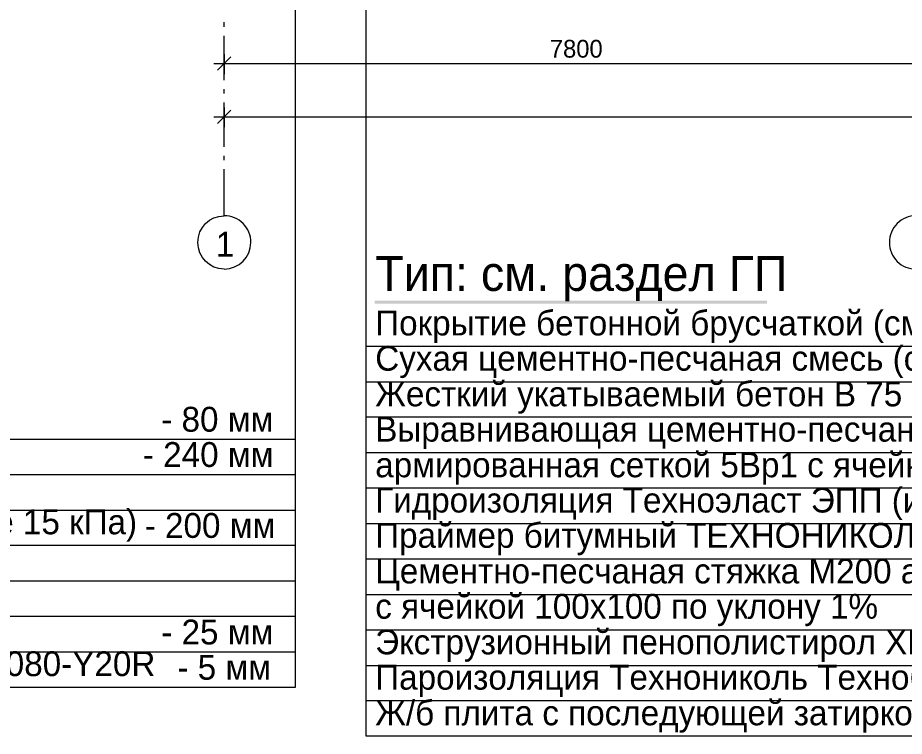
# Model space of a CAD drawing. Header units: millimetres. Extents: x -135211 to 49383, y -8033 to 228499.
# Drawn here: x -105773 to -95777, y 34702 to 42808 of the extents above; entities that cross this region are included whole.
import ezdxf

# ---------------------------------------------------------------- set-up
doc = ezdxf.new("R2010")
doc.units = ezdxf.units.MM
doc.layers.add('PDF _Геометрия', color=7, linetype='Continuous', true_color=0x1d1d1d)
doc.layers.add('PDF _Сплошная заливка', color=7, linetype='Continuous', true_color=0xffffff)
doc.layers.add('PDF _Текст', color=7, linetype='Continuous')

msp = doc.modelspace()

# ---------------------------------------------------------------- linework, layer by layer
at = {"layer": 'PDF _Геометрия', "color": 7, "lineweight": 9}
for points in [[(-118137.9, 35256.1), (-102640.6, 35256.1), (-102640.6, 38054.2), (-102640.6, 53056.2)], [(-86847, 34701.6), (-101844.8, 34701.6), (-101844.8, 39104), (-101844.8, 48802)], [(-103444.9, 42706.3), (-103444.9, 42757.1)], [(-103444.9, 42105.2), (-103444.9, 42604.7)], [(-103444.9, 42397.3), (-103444.9, 42291.5), (-103444.9, 42173)], [(-103563.4, 42291.5), (-95647.6, 42291.5), (-93344.8, 42291.5), (-91444.2, 42291.5), (-91245.2, 42291.5), (-87846.1, 42291.5), (-83147.3, 42291.5), (-80146.1, 42291.5), (-79815.9, 42291.5), (-77547, 42291.5), (-74147.8, 42291.5), (-72145.6, 42291.5), (-71146.6, 42291.5), (-68797.2, 42291.5), (-66498.7, 42291.5), (-65148.3, 42291.5), (-65148.3, 42173)], [(-103444.9, 41952.8), (-103444.9, 42003.6)], [(-103444.9, 41351.7), (-103444.9, 41851.3)], [(-103444.9, 41796.2), (-103444.9, 41690.4), (-103444.9, 41571.9)], [(-103561.8, 41688.5), (175.3, 41688.5)], [(-103444.9, 41199.4), (-103444.9, 41250.2)], [(-103444.9, 40568.6), (-103444.9, 41097.8)], [(-101844.8, 39104), (-86847, 39104)], [(-101844.8, 38701.8), (-86847, 38701.8)], [(-101844.8, 38303.9), (-86847, 38303.9)], [(-118137.9, 38054.2), (-102640.6, 38054.2)], [(-101844.8, 37901.8), (-86847, 37901.8)], [(-118137.9, 37656.3), (-102640.6, 37656.3)], [(-101844.8, 37503.9), (-86847, 37503.9)], [(-118137.9, 37254.1), (-102640.6, 37254.1)], [(-101844.8, 37101.7), (-86847, 37101.7)], [(-118137.9, 36856.2), (-102640.6, 36856.2)], [(-101844.8, 36703.8), (-86847, 36703.8)], [(-118137.9, 36454.1), (-102640.6, 36454.1)], [(-101844.8, 36301.7), (-86847, 36301.7)], [(-118137.9, 36056.2), (-102640.6, 36056.2)], [(-101844.8, 35903.8), (-86847, 35903.8)], [(-118137.9, 35654), (-102640.6, 35654)], [(-101844.8, 35501.6), (-86847, 35501.6)], [(-101844.8, 35103.7), (-86847, 35103.7)]]:
    msp.add_lwpolyline(points, dxfattribs=at)
at = {"layer": 'PDF _Геометрия', "color": 7, "lineweight": 18}
for points in [[(-103368.7, 42367.7), (-103444.9, 42291.5), (-103521.1, 42215.3)], [(-103368.7, 41766.6), (-103444.9, 41690.4), (-103521.1, 41614.2)]]:
    msp.add_lwpolyline(points, dxfattribs=at)
at = {"layer": 'PDF _Геометрия', "color": 7, "lineweight": 9}
msp.add_lwpolyline([(-103444.9, 39971.8, 0.411972), (-103144.4, 40272.3, 0.417263), (-103444.9, 40572.9)], format="xyb", dxfattribs=at)
msp.add_lwpolyline([(-95643.4, 40572.9, 0.422535), (-95943.9, 40272.3, 0.417263), (-95643.4, 39971.8, 0.411972), (-95342.8, 40272.3, 0.417263)], format="xyb", close=True, dxfattribs=at)
for points in [[(-103741.2, 40272.3), (-103741.2, 40441.6), (-103610, 40572.9), (-103444.9, 40572.9)], [(-103444.9, 39971.8), (-103610, 39971.8), (-103741.2, 40107.2), (-103741.2, 40272.3)]]:
    msp.add_open_spline(points, degree=3, dxfattribs=at)
at = {"layer": 'PDF _Сплошная заливка', "color": 7, "lineweight": 0, "transparency": 33554559}
msp.add_solid([(-101747.5, 39616.2), (-101747.5, 39582.3), (-97323.9, 39616.2), (-97323.9, 39582.3)], dxfattribs=at)

# ---------------------------------------------------------------- texts
at = {"layer": 'PDF _Текст', "attachment_point": 4, "style": ''}
for s, insert, char_height in [('7800', (-99773.5, 42456.5), 200.42), ('1', (-103541.1, 40253), 280.3), ('Тип: см. раздел ГП', (-101742, 39863.5), 393.148), ('Покрытие бетонной брусчаткой (см. раздел ГП)', (-101742, 39321.7), 280.262), ('Сухая цементно-песчаная смесь (см. раздел ГП)', (-101742, 38923.8), 280.262), ('Жесткий укатываемый бетон B 75 (см. раздел ГП)', (-101742, 38521.6), 280.262), ('- 80 мм', (-104154.9, 38276.1), 280.26), ('Выравнивающая цементно-песчаная стяжка М200', (-101742, 38123.7), 280.262), ('- 240 мм', (-104362.3, 37878.2), 280.26), ('армированная сеткой 5Вр1 с ячейкой 100x100', (-101742, 37721.5), 280.262), ('Гидроизоляция Техноэласт ЭПП (или аналог) - 2 слоя', (-101742, 37323.6), 280.262), ('(ρ=81-99 кг/м³, λ=0,039 Вт/м°С, предел прочности на сжатие не менее 15 кПа)', (-118035.7, 37078.1), 280.262), ('- 200 мм', (-104341.2, 37078.1), 280.26), ('Праймер битумный ТЕХНОНИКОЛЬ №1 (или аналог)', (-101742, 36925.7), 280.262), ('Цементно-песчаная стяжка М200 армированная сеткой 5Вр1', (-101742, 36523.5), 280.262), ('с ячейкой 100x100 по уклону 1%', (-101742, 36125.6), 280.262), ('- 25 мм', (-104154.9, 35875.8), 280.26), ('Экструзионный пенополистирол XPS ТЕХНОНИКОЛЬ CARBON PROF (или аналог)', (-101742, 35723.4), 280.262), ('Декоративное финишное штукатурное покрытие, окраска по NCS S 1080-Y20R', (-118035.7, 35477.9), 280.262), ('- 5 мм', (-103972.9, 35477.9), 280.26), ('Пароизоляция Технониколь Технобарьер  (или аналог) -1 слой', (-101742, 35325.5), 280.262), ('Ж/б плита с последующей затиркой (см. раздел КЖ)', (-101742, 34923.4), 280.262)]:
    msp.add_mtext(s, dxfattribs=dict(at, insert=insert, char_height=char_height))

doc.saveas('drawing.dxf')
